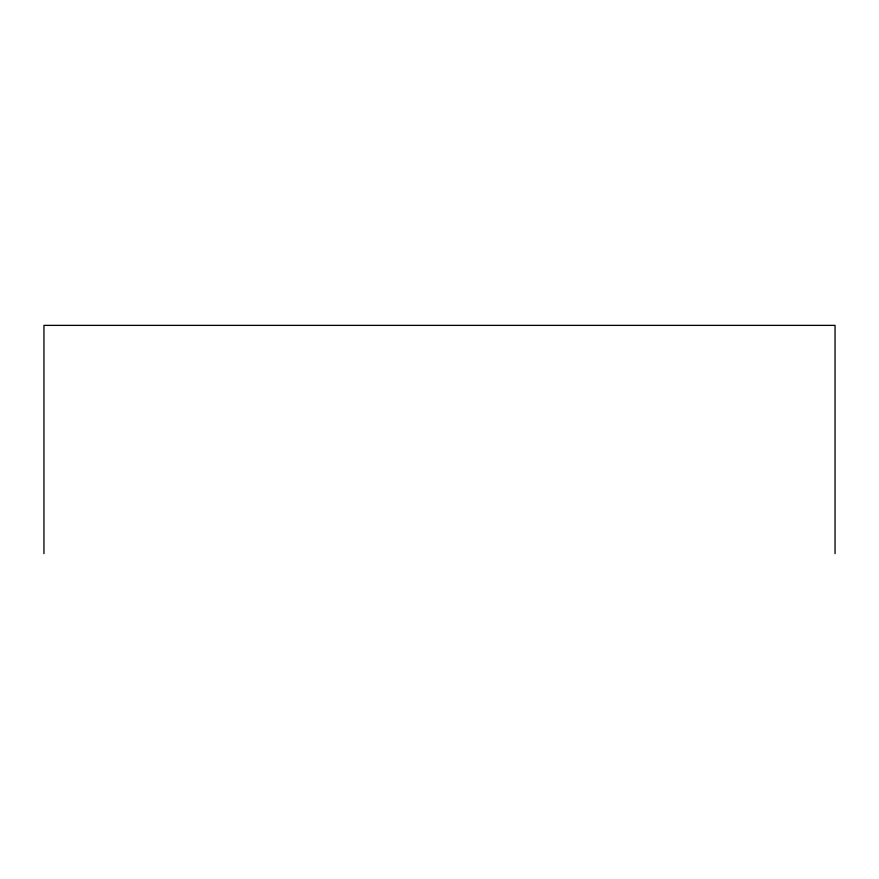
<?xml version="1.0" encoding="UTF-8"?>
<svg xmlns="http://www.w3.org/2000/svg" width="879" height="879" viewBox="0 0 879 879"><rect width="100%" height="100%" fill="white"/><g stroke="black" fill="none" stroke-linecap="round" stroke-linejoin="round"><path stroke-width="1.32" d="M835.05 553.627L835.05 325.373L43.95 325.373L43.95 553.627"/></g></svg>
